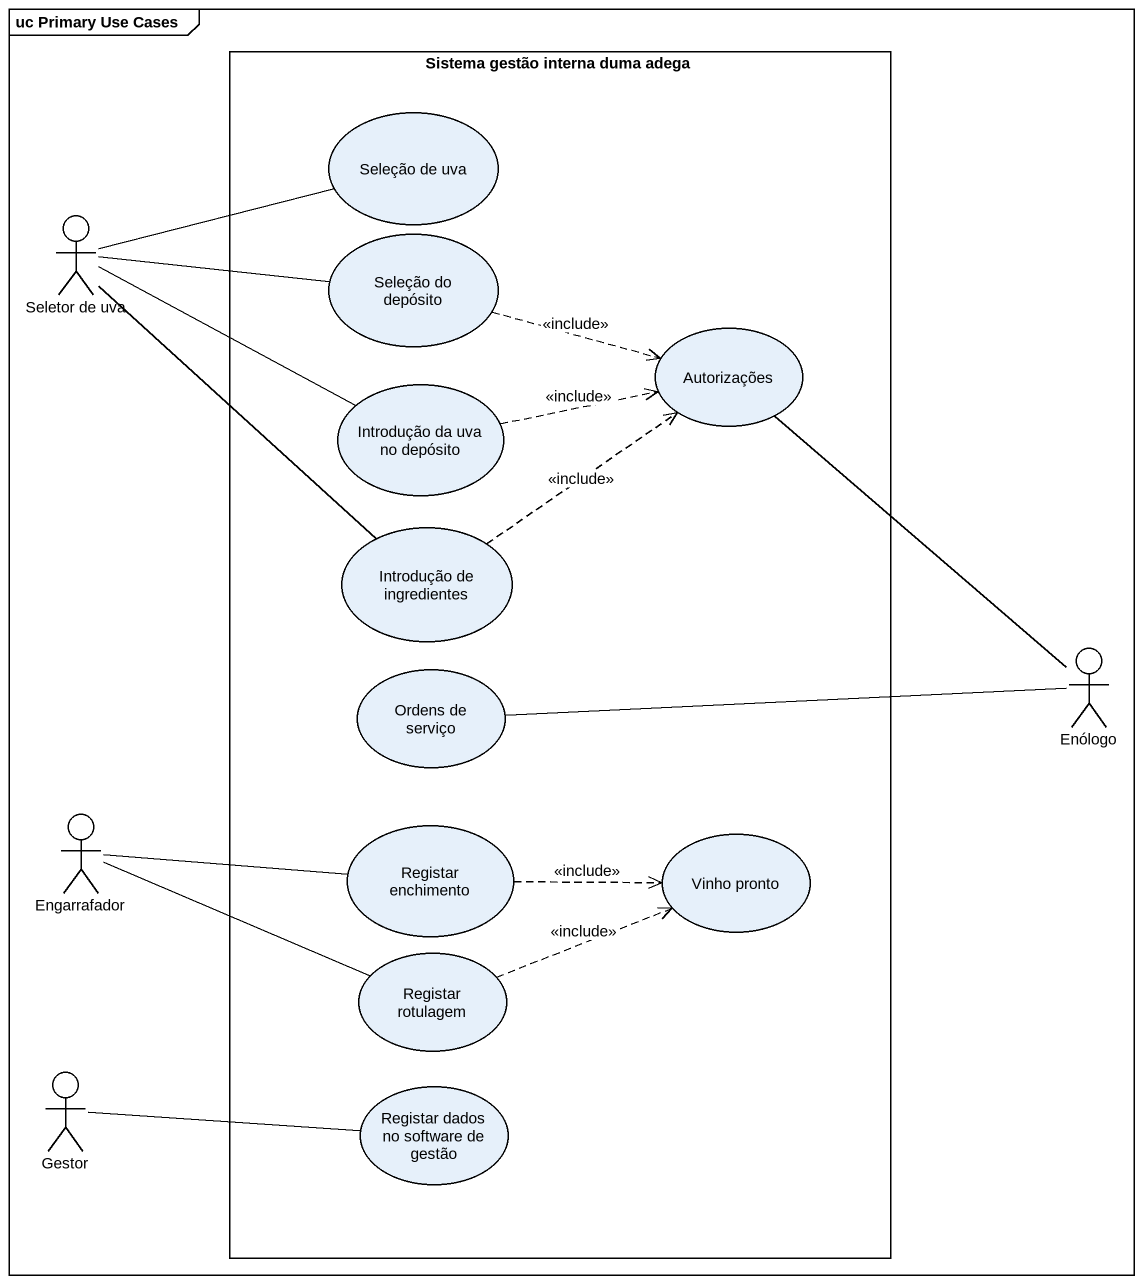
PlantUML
@startuml
mainframe uc Primary Use Cases
rectangle "Sistema gestão interna duma adega" as Sistema_gestão_interna_duma {
  usecase "Seleção de uva" as Seleção_de_uva
  usecase "Seleção do depósito" as Seleção_do_depósito
  usecase Autorizações
  usecase "Introdução da uva no depósito" as Introdução_da_uva_no
  usecase "Introdução de ingredientes" as Introdução_de_ingredientes
  usecase "Ordens de serviço" as Ordens_de_serviço
  usecase "Registar enchimento" as Registar_enchimento
  usecase "Vinho pronto" as Vinho_pronto
  usecase "Registar rotulagem" as Registar_rotulagem
  usecase "Registar dados no software de gestão" as Registar_dados_no_software
}
actor "Seletor de uva" as Seletor_de_uva
actor Enólogo
actor Engarrafador
actor Gestor
Seletor_de_uva -right- Seleção_de_uva
Seletor_de_uva -right- Seleção_do_depósito
Seletor_de_uva -right- Introdução_da_uva_no
Seletor_de_uva -- Introdução_de_ingredientes
Seleção_do_depósito .right.> Autorizações : <<include>>
Introdução_da_uva_no .right.> Autorizações : <<include>>
Introdução_de_ingredientes .up.> Autorizações : <<include>>
Enólogo -up- Autorizações
Enólogo -left- Ordens_de_serviço
Engarrafador -right- Registar_enchimento
Engarrafador -right- Registar_rotulagem
Registar_enchimento .right.> Vinho_pronto : <<include>>
Registar_rotulagem .right.> Vinho_pronto : <<include>>
Gestor -right- Registar_dados_no_software
@enduml
